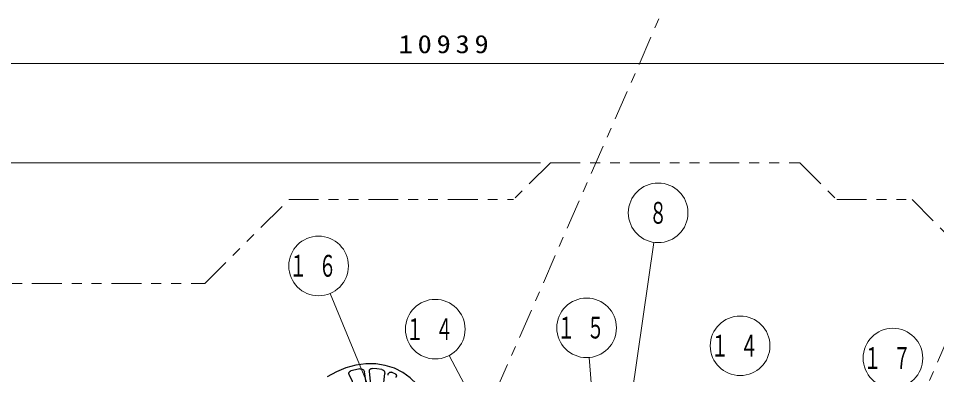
# Model space of a CAD drawing. Units: millimetres on the paper, scale 1:80. Extents: x -385 to 0, y -594 to 267.
# Drawn here: x -291.7 to -199.4, y 169.3 to 205.1 of the extents above; entities that cross this region are included whole.
import ezdxf
from ezdxf.enums import TextEntityAlignment as Align

# ---------------------------------------------------------------- set-up
doc = ezdxf.new("R2010")
doc.units = ezdxf.units.MM
doc.linetypes.add('USER2', pattern=[6, 3, -1, 1, -1])
doc.linetypes.add('USER3', pattern=[8, 3, -1, 1, -1, 1, -1])
doc.layers.add('LY_1', color=7, linetype='Continuous', lineweight=13)
doc.styles.add('ＭＳ ゴシック', font='')
doc.styles.get('ＭＳ ゴシック').set_extended_font_data('MS Gothic')

msp = doc.modelspace()

# ---------------------------------------------------------------- linework, layer by layer
at = {"layer": 'LY_1', "linetype": 'USER2'}
for p, q in [((-206.444, 252.734), (-248.168, 157.375)), ((-176.444, 222.734), (-218.168, 127.375))]:
    msp.add_line(p, q, dxfattribs=at)
at = {"layer": 'LY_1'}
for p, q in [((-317.481, 200.61), (-180.743, 200.61)), ((-239.209, 190.61), (-353.902, 190.61)), ((-227.797, 182.594), (-231.393, 157.687)), ((-260.365, 177.445), (-254.798, 164.004)), ((-248.384, 171.198), (-233.168, 142.375)), ((-234.31, 170.999), (-233.169, 157.375))]:
    msp.add_line(p, q, dxfattribs=at)
at = {"layer": 'LY_1', "linetype": 'USER3'}
for p, q in [((-238.209, 190.61), (-241.922, 186.897)), ((-238.209, 190.61), (-213.128, 190.61)), ((-213.128, 190.61), (-209.415, 186.897)), ((-272.968, 178.44), (-264.511, 186.897)), ((-264.511, 186.897), (-241.922, 186.897)), ((-209.415, 186.897), (-201.826, 186.897)), ((-201.826, 186.897), (-179.327, 164.398)), ((-330.337, 178.44), (-272.968, 178.44))]:
    msp.add_line(p, q, dxfattribs=at)
at = {"layer": 'LY_1', "lineweight": 25}
for points in [[(-250.949, 160.885), (-250.558, 161.857), (-250.3, 162.854), (-250.179, 163.858), (-250.199, 164.848), (-250.358, 165.807), (-250.654, 166.714), (-251.08, 167.553), (-251.629, 168.306), (-252.29, 168.96), (-253.05, 169.501), (-253.894, 169.92), (-254.805, 170.206), (-255.766, 170.356), (-256.758, 170.366), (-257.762, 170.237), (-258.759, 169.969), (-259.727, 169.57), (-260.65, 169.046)], [(-256.405, 169.588), (-256.411, 169.619), (-256.411, 169.652), (-256.407, 169.685), (-256.398, 169.718), (-256.385, 169.75), (-256.368, 169.78), (-256.347, 169.808), (-256.322, 169.834), (-256.295, 169.856), (-256.265, 169.875), (-256.234, 169.889), (-256.201, 169.9), (-256.168, 169.905), (-256.135, 169.906)], [(-255.166, 169.792), (-255.646, 169.868), (-256.135, 169.906)], [(-258.443, 169.285), (-258.456, 169.312), (-258.466, 169.341), (-258.471, 169.372), (-258.472, 169.404), (-258.468, 169.436), (-258.46, 169.469), (-258.447, 169.5), (-258.431, 169.53), (-258.411, 169.558), (-258.387, 169.583), (-258.361, 169.606), (-258.332, 169.625), (-258.301, 169.64), (-258.27, 169.651)], [(-257.969, 167.797), (-258.121, 168.578), (-258.443, 169.285)], [(-257.351, 169.844), (-257.811, 169.763), (-258.27, 169.651)], [(-257.351, 169.844), (-257.274, 169.848), (-257.2, 169.84), (-257.13, 169.82), (-257.066, 169.788), (-257.009, 169.745), (-256.962, 169.693), (-256.925, 169.632), (-256.899, 169.564)], [(-256.803, 167.309), (-256.726, 168.46), (-256.899, 169.564)], [(-256.419, 166.923), (-256.254, 168.277), (-256.405, 169.588)], [(-255.555, 166.339), (-255.033, 167.853), (-254.851, 169.397)], [(-255.166, 169.792), (-255.099, 169.773), (-255.038, 169.743), (-254.983, 169.703), (-254.937, 169.655), (-254.9, 169.599), (-254.872, 169.536), (-254.856, 169.468), (-254.851, 169.397)], [(-254.524, 169.225), (-254.526, 169.256), (-254.523, 169.288), (-254.517, 169.32), (-254.506, 169.351), (-254.491, 169.381), (-254.472, 169.409), (-254.45, 169.435), (-254.425, 169.459), (-254.397, 169.479), (-254.368, 169.495), (-254.337, 169.508), (-254.305, 169.516), (-254.273, 169.52), (-254.241, 169.52), (-254.211, 169.515), (-254.182, 169.507)], [(-253.8, 169.342), (-253.989, 169.428), (-254.182, 169.507)], [(-253.8, 169.342), (-253.773, 169.326), (-253.748, 169.306), (-253.728, 169.282), (-253.711, 169.254), (-253.699, 169.224), (-253.692, 169.192), (-253.69, 169.159), (-253.693, 169.125), (-253.701, 169.09), (-253.714, 169.057), (-253.731, 169.025), (-253.752, 168.996)]]:
    msp.add_lwpolyline(points, dxfattribs=at)
at = {"layer": 'LY_1'}
for centre in [(-227.368, 185.563), (-261.513, 180.216), (-249.784, 173.851), (-234.56, 173.989), (-219.124, 172.178), (-203.759, 170.939)]:
    msp.add_circle(centre, 3, dxfattribs=at)

# ---------------------------------------------------------------- texts
at = {"layer": 'LY_1', "style": 'ＭＳ ゴシック', "width": 0.6}
msp.add_text('８', height=2.199, dxfattribs=at).set_placement((-227.368, 185.563), align=Align.MIDDLE_CENTER)
at = {"layer": 'LY_1', "style": 'ＭＳ ゴシック'}
for s, insert, char_height, attachment_point in [('\\T1.33;\\W1.15;10939', (-248.7, 201.61), 1.833, 8), ('\\T1.64;\\W0.6;１６', (-261.513, 180.216), 2.199, 5), ('\\T1.64;\\W0.6;１４', (-249.784, 173.851), 2.199, 5), ('\\T1.64;\\W0.6;１５', (-234.56, 173.989), 2.199, 5), ('\\T1.64;\\W0.6;１４', (-219.124, 172.178), 2.199, 5), ('\\T1.64;\\W0.6;１７', (-203.759, 170.939), 2.199, 5)]:
    msp.add_mtext(s, dxfattribs=dict(at, insert=insert, char_height=char_height, attachment_point=attachment_point))

doc.saveas('drawing.dxf')
